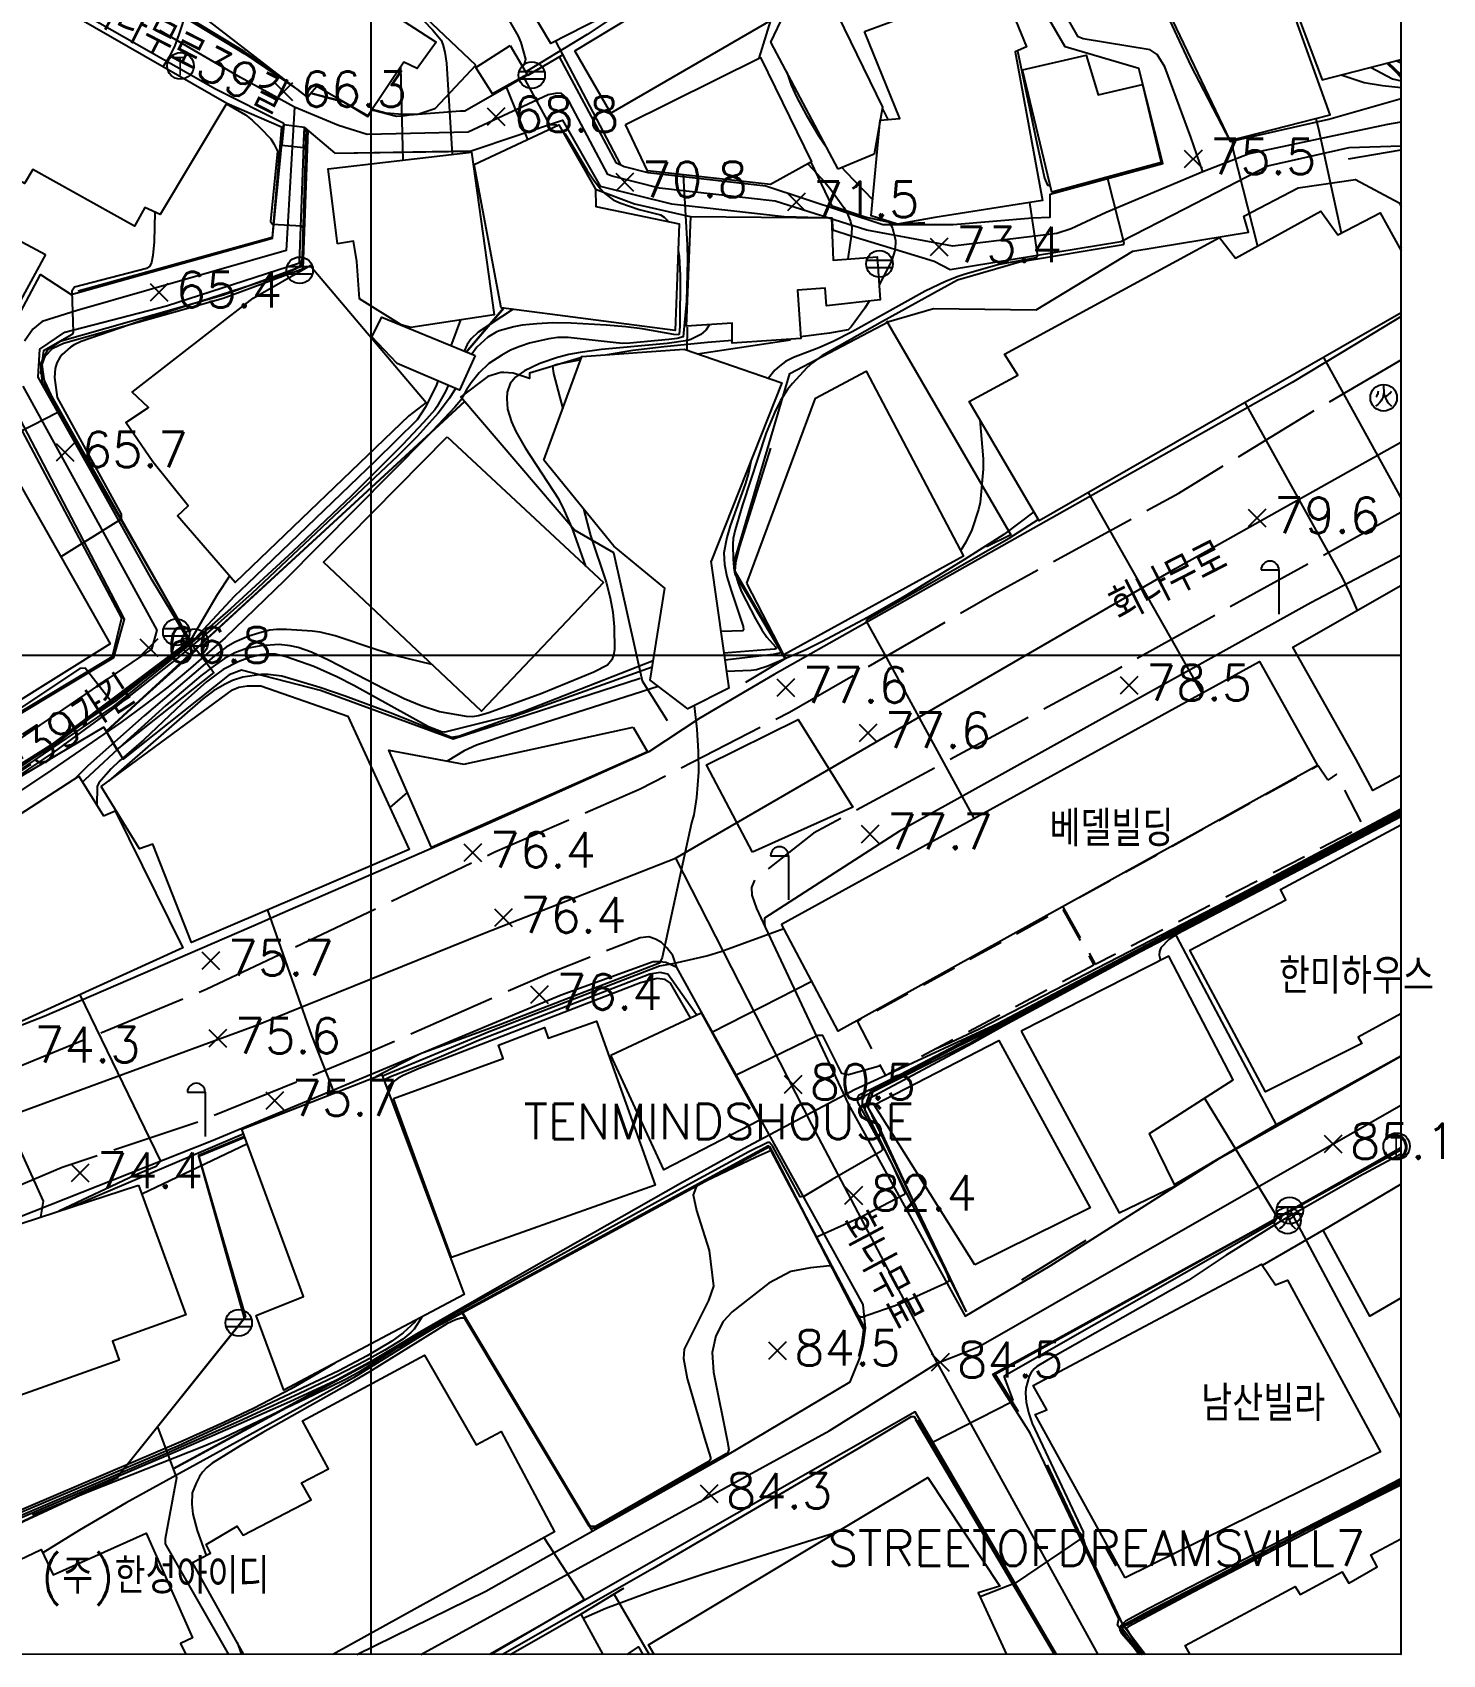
# Model space of a CAD drawing. Extents: x 199116 to 199565, y 548943 to 549516.
# Drawn here: x 199480.9 to 199560.5, y 548943.6 to 549035.1 of the extents above; entities that cross this region are included whole.
import ezdxf
from ezdxf.enums import TextEntityAlignment as Align

# ---------------------------------------------------------------- set-up
doc = ezdxf.new("R2010")
doc.units = 0
doc.header["$MEASUREMENT"] = 0
for name, pattern in [('ANYANG1', [11.5, 6, -1, 1, -1.5, 1, -1]), ('ANYANG2', [6, 5, -1]), ('ANYANG3', [3, 2, -1])]:
    doc.linetypes.add(name, pattern=pattern)
for name, color, linetype in [('A0013114', 1, 'CONTINUOUS'), ('A0023210', 7, 'CONTINUOUS'), ('A0033324', 1, 'ANYANG2'), ('A0043325', 42, 'CONTINUOUS'), ('B0014111', 7, 'CONTINUOUS'), ('B0014112', 7, 'CONTINUOUS'), ('B0014113', 7, 'CONTINUOUS'), ('B0014116', 7, 'ANYANG3'), ('B0024121', 7, 'CONTINUOUS'), ('B0024122', 7, 'CONTINUOUS'), ('B0024126', 7, 'ANYANG1'), ('C0223367', 7, 'CONTINUOUS'), ('C0226232', 7, 'CONTINUOUS'), ('C0236241', 7, 'CONTINUOUS'), ('C0256324', 1, 'CONTINUOUS'), ('C0393323', 7, 'CONTINUOUS'), ('C0536117', 7, 'CONTINUOUS'), ('F0017111', 30, 'CONTINUOUS'), ('F0017114', 7, 'CONTINUOUS'), ('F0027132', 7, 'CONTINUOUS'), ('F0027217', 7, 'CONTINUOUS'), ('F0047224', 7, 'CONTINUOUS'), ('F0047226', 1, 'CONTINUOUS'), ('H0017334', 7, 'CONTINUOUS'), ('H0037335', 7, 'CONTINUOUS'), ('H0049111', 7, 'CONTINUOUS'), ('H0049140', 7, 'CONTINUOUS')]:
    doc.layers.add(name, color=color, linetype=linetype)
doc.styles.add('GHS', font='ROMANS', dxfattribs={"bigfont": 'NGSW.shx'})
doc.styles.add('HIST', font='romans.shx', dxfattribs={"bigfont": 'ngsw.shx'})

# ---------------------------------------------------------------- blocks, each defined once
blk = doc.blocks.new('F0027217')
at = {"layer": 'F0027217'}
for points in [[(0.5, 0.5), (-0.5, -0.5)], [(-0.5, 0.5), (0.5, -0.5)]]:
    blk.add_lwpolyline(points, dxfattribs=at)
blk = doc.blocks.new('C0226232')
at = {"layer": 'C0226232'}
for points in [[(-0.72, 0.211), (0.72, 0.211)], [(-0.722, -0.202), (0.722, -0.202)]]:
    blk.add_lwpolyline(points, dxfattribs=at)
blk.add_circle((0, 0), 0.75, dxfattribs=at)
blk = doc.blocks.new('C0236241')
at = {"layer": 'C0236241'}
blk.add_circle((0, 0), 0.75, dxfattribs=at)
at = {"layer": 'C0236241', "style": 'GHS'}
blk.add_text('T', height=1, dxfattribs=at).set_placement((-0.362, -0.524))
blk = doc.blocks.new('C0256324')
at = {"layer": 'C0256324'}
for points in [[(-0.004, 0.68), (0.002, 0.272), (-0.021, 0.123), (-0.053, 0.014), (-0.102, -0.097), (-0.156, -0.195), (-0.228, -0.284), (-0.32, -0.373), (-0.411, -0.436), (-0.466, -0.467)], [(-0.315, 0.37), (-0.322, 0.304), (-0.336, 0.242), (-0.354, 0.185), (-0.382, 0.121), (-0.42, 0.058), (-0.45, 0.025)], [(0.002, 0.272), (0.051, 0.098), (0.105, -0.026), (0.16, -0.135), (0.223, -0.235), (0.292, -0.321), (0.369, -0.407), (0.449, -0.479)], [(0.109, 0.072), (0.184, 0.109), (0.24, 0.148), (0.298, 0.192), (0.347, 0.239), (0.388, 0.291), (0.44, 0.368)]]:
    blk.add_lwpolyline(points, dxfattribs=at)
blk.add_circle((0, 0), 0.75, dxfattribs=at)
blk = doc.blocks.new('C0223367')
at = {"layer": 'C0223367'}
for points in [[(-1, 2.5), (0, 2.5)], [(0, 2.5), (0, 0)]]:
    blk.add_lwpolyline(points, dxfattribs=at)
blk.add_arc((-0.5, 2.5), 0.5, 0, 180, dxfattribs=at)

msp = doc.modelspace()

# ---------------------------------------------------------------- linework, layer by layer
at = {"layer": 'A0013114', "flags": 128}
msp.add_lwpolyline([(199486.17, 549038), (199492.85, 549033.93), (199495.88, 549031.88), (199496.431, 549031.45), (199496.627, 549031.683), (199496.83, 549031.63), (199498.453, 549031.194), (199499.836, 549030.376), (199500.075, 549030.759), (199501.45, 549030.39, -0.01), (199505.3, 549030.7), (199510.62, 549033.74), (199513.83, 549027.78), (199514.29, 549027.55), (199515.62, 549027.22), (199522.29, 549026.46), (199528.89, 549024.29), (199532.85, 549024.29), (199537.32, 549024.66), (199538.32, 549024.7), (199538.32, 549026), (199544.68, 549027.72), (199543.32, 549033.09), (199539.17, 549034.3), (199535.327, 549040.908)], format="xyb", dxfattribs=at)
for points in [[(199478.29, 549015.69), (199481.37, 549021.47), (199483.09, 549020.34), (199494.45, 549023.51), (199495.1, 549029.98), (199491.24, 549031.91), (199480.281, 549038.163)], [(199544.55, 549036.9), (199546.25, 549033.24), (199548.47, 549028.96), (199554.04, 549030.23), (199558.115, 549031.381)], [(199472.28, 548988.86), (199482.06, 548995), (199489.75, 549000.79), (199487.666, 549004.216), (199484.37, 549010.1), (199481.23, 549015.67), (199481.33, 549017.25), (199482.74, 549018.22), (199488.47, 549019.7), (199495.98, 549022.13), (199496.26, 549029.76), (199497.97, 549028.3), (199505.67, 549028.434), (199510.81, 549030.16), (199512.93, 549026.44), (199516.97, 549025.44), (199523.32, 549024.74), (199526.01, 549024.666), (199526.061, 549023.983), (199527.09, 549023.64), (199531.78, 549022.22), (199532.69, 549021.74), (199542.31, 549023.32), (199545.91, 549025.17), (199549.48, 549027.01), (199550.61, 549027.59), (199555.19, 549028.62), (199558.115, 549028.72)], [(199558.114, 549019.102), (199555.492, 549017.493), (199551.974, 549015.374), (199522.76, 548998.91), (199518.567, 548996.438), (199515.693, 548994.55), (199506.291, 548990.333), (199494.89, 548985.38), (199493.84, 548984.92), (199481.58, 548979.61), (199471.182, 548975.568)], [(199477.07, 548994.81), (199485.5, 548999.86), (199486.1, 549002.03), (199485.574, 549003.04), (199479.53, 549014.64)], [(199558.113, 549005.612), (199553.026, 549002.939), (199529.82, 548990.07), (199522.21, 548985.17), (199522.2, 548984.84), (199522.24, 548984.65), (199526.94, 548974.66), (199533.52, 548962.72), (199538.323, 548965.547), (199547.86, 548971.6), (199556.67, 548976.57), (199558.112, 548977.371)], [(199499.212, 548943.635), (199506.497, 548947.205), (199520.02, 548954.837), (199527.048, 548959.011), (199527.57, 548960.3), (199527.78, 548961.07), (199527.91, 548962.04), (199527.77, 548963.37), (199517.27, 548982.38), (199516.65, 548982.67), (199516.3, 548982.7), (199515.92, 548982.7), (199510.733, 548980.821), (199491.01, 548972.59), (199475.464, 548966.44)], [(199543.329, 548943.631), (199542.12, 548945.28), (199542.2, 548945.64), (199537.193, 548956.112), (199535.09, 548959.44), (199540.346, 548962.33), (199550.04, 548967.66), (199556.1, 548971.08), (199558.112, 548972.231)], [(199538.679, 548943.632), (199532.761, 548953.797), (199530.71, 548957.32), (199506.705, 548943.635)]]:
    msp.add_lwpolyline(points, dxfattribs=at)
at = {"layer": 'A0023210', "flags": 128}
for points in [[(199546.93, 549027.25), (199546.26, 549029.2), (199544.79, 549033.17), (199544.351, 549033.87), (199543.958, 549034.139), (199540.181, 549034.751), (199539.91, 549034.86), (199536.726, 549040.443)], [(199558.11, 549030.05), (199557.35, 549029.93), (199554.054, 549029.229), (199549.54, 549028.27), (199546.93, 549027.25), (199541.475, 549024.953), (199539.504, 549024.033), (199538.698, 549023.773), (199532.824, 549023.054), (199527.99, 549023.97), (199522.81, 549025.6), (199516.29, 549026.33), (199513.61, 549027), (199513.38, 549027.11), (199511.21, 549031.188), (199511.052, 549031.416), (199510.762, 549031.668), (199510.517, 549031.686), (199510.011, 549031.588), (199505.49, 549029.49), (199499.79, 549029.35), (199498.171, 549029.867), (199495.7, 549030.905), (199492.65, 549032.57), (199488.103, 549035.226)], [(199495.7, 549030.905), (199495.22, 549022.82), (199483.443, 549019.431), (199481.454, 549018.805), (199480.934, 549018.389), (199480.47, 549017.708)], [(199480.38, 549015.16), (199485.11, 549006.546), (199487.93, 549001.41), (199487.63, 549000.33), (199485.992, 548999.215), (199480.087, 548995.194)], [(199313.341, 548943.65), (199315.719, 548944.645), (199318.75, 548945.91), (199325.66, 548948.8), (199334.65, 548952.12), (199346.4, 548956.07), (199355.5, 548958.42), (199363.18, 548960.03), (199372.96, 548961.71), (199384.87, 548962.74), (199406.81, 548963.9), (199424.62, 548964.41), (199441.21, 548964.498), (199457.11, 548967.19), (199466.583, 548969.219), (199473.778, 548971.862), (199493.46, 548979.09), (199506.39, 548984.31), (199517.191, 548988.55), (199545.39, 549004.88), (199558.11, 549012)], [(199517.191, 548988.55), (199524.869, 548973.516), (199531.95, 548960.071), (199535.956, 548952.801), (199541.011, 548943.63)], [(199502.821, 548943.64), (199525.865, 548956.255), (199531.95, 548960.071), (199534.288, 548960.992), (199542.822, 548965.874), (199549.357, 548969.612), (199556.303, 548973.586), (199558.11, 548974.62)]]:
    msp.add_lwpolyline(points, dxfattribs=at)
at = {"layer": 'A0033324', "flags": 128}
for points in [[(199303.867, 548943.653), (199312.319, 548947.241), (199318.57, 548950), (199325.25, 548952.67), (199331.46, 548954.93), (199340.39, 548957.66), (199346.753, 548959.517), (199348.58, 548960.05), (199356.4, 548962.01), (199363.51, 548963.73), (199371.14, 548965.08), (199381.812, 548966.115), (199394.01, 548966.56), (199405.39, 548967.02), (199416.212, 548967.253), (199427.56, 548967.41), (199433.1, 548967.54), (199440.59, 548968.08), (199446.88, 548968.64), (199455.21, 548970.13), (199463.62, 548971.68), (199467.61, 548972.752), (199479.2, 548976.4), (199490.72, 548981.15), (199507.003, 548988.9), (199515.2, 548992.46), (199523.62, 548996.78), (199535.16, 549003.45), (199545.58, 549009.14), (199552.967, 549013.637), (199558.114, 549016.652)], [(199558.113, 549008.038), (199556.785, 549007.303), (199541.908, 548999.078), (199524.978, 548989.948), (199521.93, 548987.57), (199521.66, 548987.33), (199521.47, 548986.89), (199521.5, 548986.45), (199521.75, 548985.7), (199522.24, 548984.65)], [(199517.27, 548982.38), (199517.04, 548983.06), (199516.7, 548983.48), (199516.4, 548983.79), (199516.06, 548983.97), (199515.69, 548984.1), (199515.19, 548984.06), (199510.097, 548982.068), (199500.11, 548977.67), (199490.5, 548973.75), (199482.6, 548971.09), (199474.966, 548967.9), (199469.376, 548966.189), (199465.27, 548964.932), (199456.865, 548963.171), (199452.117, 548962.29), (199444.354, 548961.287), (199444.147, 548961.232), (199443.989, 548961.173), (199443.602, 548960.922), (199443.196, 548959.757)]]:
    msp.add_lwpolyline(points, dxfattribs=at)
at = {"layer": 'A0043325', "flags": 128}
msp.add_lwpolyline([(199521.524, 548988.88), (199518.946, 548993.818), (199524.11, 548996.363), (199527.192, 548991.42)], close=True, dxfattribs=at)
at = {"layer": 'B0014111', "flags": 128}
for points in [[(199558.114, 549019.294), (199537.694, 549007.567), (199533.759, 549014.302), (199536.492, 549015.788), (199535.745, 549016.967), (199547.882, 549023.55), (199548.781, 549022.391), (199553.588, 549025.026), (199554.546, 549023.702), (199556.948, 549024.936), (199558.114, 549022.791)], [(199509.77, 549010.99), (199511.91, 549016.84), (199517.67, 549017.25), (199523.19, 549015.36), (199519.2, 549005.29), (199519.19, 549005.29), (199520.2, 548998.14), (199517.88, 548996.97), (199515.76, 548998.58), (199516.58, 549003.77), (199513.71, 549006.14), (199509.77, 549010.99)], [(199521.22, 549004.06), (199525.08, 549014.49), (199527.95, 549016.02), (199533.43, 549005.57), (199523.3, 549000.01), (199521.22, 549004.06)], [(199558.113, 548993.215), (199556.519, 548992.354), (199555.569, 548994.145), (199552.01, 549000.45), (199558.113, 549003.922)], [(199523.16, 548984.82), (199550.14, 548999.63), (199553.41, 548993.78), (199526.37, 548978.79), (199523.16, 548984.82)], [(199484.8, 548992.59), (199492.2, 548998.03), (199492.56, 548998.19), (199493.04, 548998.27), (199493.8, 548998.27), (199498.71, 548996.56), (199502.16, 548989.04), (199489.89, 548983.78), (199487.71, 548989.33), (199486.96, 548989.07), (199484.8, 548992.59)], [(199492.84, 548943.636), (199489.95, 548948.816), (199490.959, 548949.344), (199490.713, 548949.829), (199492.462, 548950.873), (199492.805, 548950.37), (199496.641, 548952.351), (199496.085, 548953.308), (199497.618, 548954.096), (199496.149, 548956.815), (199503.035, 548960.518), (199505.94, 548955.455), (199507.355, 548956.204), (199510.356, 548950.551), (199497.858, 548943.635)], [(199473.646, 548943.638), (199472.84, 548945.478), (199481.403, 548949.557), (199482.09, 548948.128), (199487.331, 548950.481), (199489.951, 548944.566), (199489.27, 548944.258), (199489.574, 548943.636)]]:
    msp.add_lwpolyline(points, dxfattribs=at)
for points in [[(199514.792, 548995.927), (199515.601, 548994.545), (199503.419, 548989.156), (199501.015, 548994.636), (199505.256, 548993.845)], [(199484.925, 548990.929), (199485.58, 548991.22), (199489.39, 548983.48), (199476.67, 548977.7), (199473.48, 548985.06), (199472.884, 548986.281), (199483.533, 548993.165)], [(199501.276, 548974.982), (199507.475, 548977.249), (199507.205, 548977.992), (199509.801, 548978.99), (199510.005, 548978.393), (199512.741, 548979.354), (199516.044, 548970.105), (199504.553, 548966.024)], [(199500.622, 548976.339), (199505.264, 548963.928), (199495.099, 548958.548), (199493.54, 548962.747), (199496.213, 548963.828), (199492.733, 548973.262)], [(199486.897, 548970.103), (199489.57, 548962.793), (199485.434, 548961.31), (199485.813, 548960.238), (199461.212, 548951.498), (199457.688, 548960.58)]]:
    msp.add_lwpolyline(points, close=True, dxfattribs=at)
at = {"layer": 'B0014112', "flags": 128}
for points in [[(199498.73, 549040.27), (199500.96, 549042.31), (199508.81, 549046.53), (199514.06, 549036.49), (199510.15, 549034.5), (199507.01, 549039.77), (199502.04, 549036.99), (199498.73, 549040.27)], [(199511.51, 549034.07), (199514.68, 549036), (199513.76, 549037.32), (199521.79, 549041.82), (199523.35, 549039.3), (199522.49, 549038.72), (199522.96, 549037.67), (199522.57, 549035.79), (199513.55, 549030.56), (199511.51, 549034.07)], [(199558.115, 549038.567), (199557.26, 549041.48), (199551.84, 549039.72), (199553.17, 549036.61), (199552.34, 549035.97), (199553.66, 549032.44), (199558.115, 549033.591)], [(199548.45, 549029.03), (199554.11, 549030.46), (199552.11, 549036.07), (199553.02, 549036.71), (199551.8, 549039.38), (199545.04, 549036.18), (199548.45, 549029.03)], [(199480.74, 549037.53), (199491.88, 549031.13), (199488.11, 549024.85), (199487.25, 549025.25), (199486.67, 549024.18), (199480.93, 549027.39), (199480.47, 549026.59), (199475.82, 549029.27), (199480.74, 549037.53)], [(199527.85, 549035.16), (199535.49, 549037.99), (199536.99, 549034.31), (199536.35, 549034.02), (199537.89, 549025.64), (199531.82, 549024.68), (199529.72, 549024.31), (199528.23, 549024.78), (199528.74, 549030.176), (199529.84, 549030.27), (199527.85, 549035.16)], [(199514.36, 549029.93), (199521.98, 549033.7), (199524.86, 549027.81), (199522.55, 549026.54), (199515.6, 549027.31), (199514.36, 549029.93)], [(199536.76, 549033), (199540.36, 549033.83), (199541.04, 549031.59), (199543.538, 549032.187), (199544.593, 549027.788), (199538.412, 549026.102), (199536.76, 549033)], [(199505.83, 549027.66), (199510.6, 549029.91), (199512.67, 549026.28), (199512.69, 549025.3), (199517.4, 549024.32), (199517.17, 549018.3), (199507.35, 549019.59), (199505.83, 549027.66)], [(199504.31, 549012.3), (199513.12, 549004.09), (199506.24, 548996.83), (199497.33, 549005.23), (199504.31, 549012.3)], [(199473.8, 549007.1), (199479.8, 549010.33), (199485.29, 549000.64), (199479.46, 548996.99), (199478.94, 548997.85), (199476.65, 548996.33), (199471.55, 549004.26), (199473.8, 549007.1)], [(199536.69, 548978.78), (199542.21, 548968.55), (199545.38, 548970.07), (199543.92, 548973.01), (199548.64, 548976.04), (199545.02, 548983.01), (199536.69, 548978.78)], [(199558.111, 548963.721), (199556.35, 548962.72), (199553.72, 548967.56), (199558.111, 548970.151)], [(199546.221, 548943.631), (199545.948, 548944.137), (199552.15, 548947.474), (199552.434, 548947.016), (199554.792, 548948.292), (199555.167, 548947.658), (199556.778, 548948.57), (199556.42, 548949.248), (199558.11, 548950.148)], [(199507.858, 548943.635), (199511.84, 548945.91), (199513.088, 548943.634)], [(199514.456, 548943.634), (199515.1, 548944.06), (199515.348, 548943.634)]]:
    msp.add_lwpolyline(points, dxfattribs=at)
for points in [[(199493.84, 549042.53), (199501.51, 549037.05), (199500.98, 549036.32), (199503.69, 549034.56), (199502.61, 549033.09), (199501.87, 549033.43), (199499.83, 549030.41), (199496.95, 549032.07), (199496.43, 549031.46), (199489.83, 549036.55)], [(199526.357, 549027.406), (199522.575, 549034.564), (199523.33, 549036.181), (199524.118, 549037.868), (199523.358, 549040.084), (199524.172, 549040.572), (199528.867, 549030.907), (199528.393, 549028.242)], [(199507.857, 549034.383), (199508.82, 549032.747), (199506.866, 549031.652), (199505.923, 549033.129)], [(199498.113, 549023.187), (199497.589, 549027.426), (199505.672, 549028.366), (199506.958, 549019.191), (199502.267, 549018.466), (199501.71, 549018.619), (199499.37, 549020.084), (199499.214, 549022.192), (199499.023, 549023.34)], [(199481.644, 549022.589), (199478.226, 549016.328), (199477.373, 549016.861), (199475.889, 549014.487), (199472.977, 549016.019), (199474.862, 549019.163), (199472.829, 549020.181), (199475.513, 549025.869)], [(199518.046, 549024.732), (199525.995, 549024.651), (199526.076, 549022.275), (199528.56, 549022.453), (199528.734, 549020.039), (199525.705, 549019.689), (199525.64, 549020.691), (199524.074, 549020.589), (199524.253, 549017.845), (199520.393, 549017.593), (199520.385, 549018.721), (199517.817, 549018.556)], [(199502.14, 549013.5), (199492.35, 549004.09), (199489.09, 549007.85), (199489.69, 549008.41), (199487.7, 549010.89), (199486.186, 549013.108), (199487.456, 549013.955), (199486.542, 549014.82), (199493.372, 549020.128), (199496.575, 549021.963), (199503.124, 549014.245)], [(199505.892, 549016.888), (199505.001, 549014.936), (199501.486, 549016.45), (199500.066, 549017.949), (199500.614, 549019.048)], [(199534.076, 548965.615), (199528.399, 548974.641), (199535.434, 548978.269), (199540.577, 548968.834)]]:
    msp.add_lwpolyline(points, close=True, dxfattribs=at)
at = {"layer": 'B0014113', "flags": 128}
for points in [[(199558.112, 548979.771), (199555.69, 548978.45), (199555.91, 548978.1), (199550.47, 548975.36), (199546.21, 548983.35), (199551.62, 548986.19), (199551.31, 548986.77), (199558.113, 548990.421)], [(199515.988, 548943.634), (199515.67, 548944.17), (199531.42, 548953.62), (199535.48, 548947.49), (199534.27, 548947.12), (199535.869, 548943.632)]]:
    msp.add_lwpolyline(points, dxfattribs=at)
msp.add_lwpolyline([(199542.55, 548947.951), (199537.474, 548957.164), (199538.129, 548957.426), (199537.358, 548958.803), (199550.238, 548965.641), (199551.041, 548964.487), (199551.719, 548964.754), (199556.953, 548955.063)], close=True, dxfattribs=at)
at = {"layer": 'B0014116', "flags": 128}
for points in [[(199539.044, 548985.798), (199540.866, 548982.559), (199555.991, 548990.36), (199554.482, 548993.285), (199553.982, 548992.95), (199553.443, 548993.755)], [(199540.791, 548982.504), (199529.047, 548976.282), (199527.45, 548979.358), (199539.006, 548985.701)]]:
    msp.add_lwpolyline(points, close=True, dxfattribs=at)
at = {"layer": 'B0024121', "flags": 128}
for points in [[(199494.648, 549032.834), (199492.904, 549034.014), (199487.502, 549037.306), (199492.401, 549043.394), (199492.065, 549043.845), (199501.68, 549052.01), (199503.33, 549058.79)], [(199505.92, 549033.27), (199502.05, 549036.94), (199495.82, 549042.16)], [(199521.9, 549033.66), (199522.57, 549035.79)], [(199514.09, 549027.69), (199510.43, 549034.62)], [(199510.84, 549033.85), (199508.854, 549032.695)], [(199505.92, 549033.27), (199503.62, 549030.8), (199502.71, 549030.51), (199501.81, 549030.48), (199500.84, 549030.57), (199500.08, 549030.77)], [(199558.115, 549032.715), (199557.4, 549033.4)], [(199498.435, 549031.214), (199496.627, 549031.691)], [(199491.88, 549031.13), (199494.96, 549029.8), (199494.43, 549023.55), (199483.5, 549020.53)], [(199528.855, 549030.841), (199529.159, 549030.212)], [(199496.191, 549021.808), (199496.46, 549029.59)], [(199497.97, 549028.3), (199505.662, 549028.416)], [(199555.15, 549027.98), (199558.115, 549028.501)], [(199529.72, 549024.31), (199527.88, 549024.7), (199526.03, 549025.31), (199524.84, 549027.799)], [(199512.67, 549026.28), (199514.88, 549025.45), (199518.01, 549024.73)], [(199529.22, 549018.811), (199531.745, 549019.543), (199537.535, 549019.473), (199542.989, 549022.783), (199549.504, 549023.851), (199549.257, 549024.762), (199552.32, 549026.343), (199555.552, 549026.812), (199558.002, 549025.498), (199558.114, 549025.3)], [(199531.25, 549024.38), (199529.72, 549024.31)], [(199490.1, 549000.33), (199481.61, 549015.3), (199481.46, 549016.38), (199481.64, 549016.85), (199482.06, 549017.3), (199482.66, 549017.59), (199491.67, 549020.13), (199496.191, 549021.808)], [(199505.376, 549017.099), (199507.458, 549019.561)], [(199517.85, 549018.5), (199517.825, 549017.194)], [(199523.331, 548999.868), (199520.55, 549004.56), (199520.49, 549004.92), (199520.48, 549005.19), (199523.63, 549015.88), (199529.22, 549018.811)], [(199529.1, 549018.85), (199536.1, 549006.78), (199534.74, 549006.1)], [(199518.43, 549016.99), (199523.68, 549017.77)], [(199511.822, 549016.766), (199508.946, 549015.901), (199508.958, 549015.605), (199508.028, 549015.903), (199507.514, 549015.94), (199507.327, 549015.939), (199506.6, 549015.719), (199505.07, 549014.571), (199511.515, 549007.05), (199513.698, 549005.777), (199515.309, 548998.542), (199516.719, 548996.317)], [(199479.37, 549014.43), (199485.93, 549002.09), (199485.41, 548999.9), (199479.42, 548996.3)], [(199485.094, 548995.695), (199496.228, 549005.941), (199505.308, 549014.295)], [(199489.829, 549000.749), (199482.105, 548994.934), (199472.324, 548988.793), (199469.936, 548987.154), (199464.441, 548983.256), (199461.264, 548980.65)], [(199533.61, 548962.95), (199527.86, 548974.35), (199528.02, 548974.9), (199528.24, 548975.49), (199558.113, 548991.121)], [(199545.29, 548984.44), (199551.08, 548973.5)], [(199558.112, 548977.381), (199551.08, 548973.5), (199545.35, 548970.14)], [(199490.3, 548971.74), (199492.897, 548972.817)], [(199473.26, 548943.638), (199472.774, 548945.468), (199472.65, 548947.59), (199485.68, 548953.61), (199492.88, 548962.6), (199490.3, 548971.74)], [(199536.546, 548957.31), (199535.221, 548959.449), (199558.112, 548972.101)], [(199551.89, 548968.64), (199558.111, 548956.969)], [(199540.33, 548966.98), (199536.71, 548964.74)], [(199488.85, 548954.1), (199505.154, 548962.911)], [(199512.481, 548950.621), (199505.154, 548962.911)], [(199530.84, 548956.85), (199538.648, 548943.632)], [(199487.97, 548956.47), (199489.045, 548953.591), (199488.4, 548950.165), (199488.409, 548949.881), (199491.965, 548943.636)], [(199542.45, 548945.28), (199538.169, 548954.325)], [(199543.619, 548943.631), (199542.45, 548945.28), (199558.111, 548953.44)], [(199511.84, 548945.91), (199514.2, 548947.33), (199514.28, 548947.37)], [(199513.71, 548947.05), (199515.698, 548943.634)]]:
    msp.add_lwpolyline(points, dxfattribs=at)
at = {"layer": 'B0024122', "flags": 128}
msp.add_lwpolyline([(199505.154, 548962.911), (199522.49, 548972.28), (199527.8, 548961.96), (199527.68, 548961.09), (199527.504, 548960.44)], dxfattribs=at)
at = {"layer": 'B0024126', "flags": 128}
msp.add_lwpolyline([(199519.959, 548954.861), (199512.481, 548950.621)], dxfattribs=at)
at = {"layer": 'C0393323', "flags": 128}
msp.add_lwpolyline([(199496.26, 549029.76), (199495.09, 549029.91), (199494.98, 549028.75), (199496.21, 549028.62)], close=True, dxfattribs=at)
msp.add_lwpolyline([(199485.08, 548995.71), (199490.17, 549000.29), (199491.14, 548999.01), (199485.68, 548994.68), (199485.08, 548995.71)], dxfattribs=at)
at = {"layer": 'C0536117', "flags": 128}
msp.add_lwpolyline([(199513.538, 548977.436), (199518.632, 548979.824), (199521.942, 548973.762), (199516.535, 548970.977)], close=True, dxfattribs=at)
at = {"layer": 'F0017111', "flags": 128}
for points, elevation in [([(199495.74, 549042.18), (199496.37, 549041.59), (199499.91, 549038.52), (199501.56, 549037.21), (199502, 549036.81), (199503.48, 549035.27), (199503.97, 549034.68), (199504.06, 549034.43), (199504.17, 549034), (199504.27, 549033.39), (199504.582, 549028.239)], 68), ([(199489.651, 549040.136), (199489.81, 549039.42), (199489.87, 549038.69), (199489.89, 549037.97), (199489.76, 549036.99), (199489.59, 549036.26), (199489.18, 549035), (199488.94, 549034.38), (199488.64, 549033.75), (199488.279, 549033.199)], 66), ([(199505.663, 549039.016), (199506.85, 549037.37), (199507.25, 549036.76), (199508.31, 549034.91), (199508.46, 549034.54), (199508.73, 549033.6), (199508.65, 549033.29), (199508.557, 549033.197)], 69), ([(199558.115, 549033.38), (199557.819, 549033.515)], 81), ([(199501.67, 549033.134), (199501.804, 549027.916)], 67), ([(199523.461, 549032.887), (199523.48, 549032.82), (199523.72, 549032.14), (199524.03, 549031.45), (199524.56, 549030.47), (199525.27, 549029.27), (199525.718, 549028.616)], 73), ([(199554.742, 549032.719), (199556.03, 549032.3), (199557.07, 549032.13), (199558.115, 549032.019)], 78), ([(199556.402, 549033.149), (199557.63, 549032.5), (199558.115, 549032.379)], 79), ([(199507.624, 549032.077), (199508.848, 549029.084)], 69), ([(199491.86, 549031.09), (199492.94, 549030.46), (199493.31, 549030.17), (199493.76, 549029.74), (199494.36, 549029.12), (199494.53, 549028.84), (199494.73, 549028.42), (199494.34, 549024.46), (199494.45, 549024.31), (199496.09, 549024.2), (199496.2, 549024.08), (199496.18, 549022.53), (199495.97, 549021.91), (199495.74, 549021.76), (199495.24, 549021.52), (199494.48, 549021.25), (199487.43, 549018.98), (199483.66, 549017.69), (199483.27, 549017.5), (199483.06, 549017.37), (199482.59, 549016.95), (199482.45, 549016.78), (199482.29, 549016.49), (199482.19, 549016.17), (199482.15, 549015.65), (199482.31, 549014.53), (199485.91, 549007.95), (199485.91, 549007.67), (199482.52, 549005.54)], 66), ([(199553.301, 549030.256), (199553.46, 549029.68), (199554.746, 549023.805)], 77), ([(199548.608, 549029.07), (199548.63, 549028.54), (199550.01, 549023.065)], 76), ([(199524.66, 549027.7), (199525.64, 549026.66), (199525.96, 549026.26), (199526.68, 549025.25), (199526.87, 549024.92), (199527.06, 549024.46), (199527.13, 549024.14), (199527.11, 549023.76), (199526.915, 549022.346)], 72), ([(199526.576, 549027.496), (199526.77, 549027.27), (199528.315, 549025.675)], 73), ([(199517.62, 549027.086), (199517.84, 549023.13), (199517.86, 549022.27), (199517.8, 549019.95), (199517.63, 549017.95), (199517.29, 549017.85), (199516.82, 549017.79), (199514.62, 549017.59), (199514.21, 549017.58), (199513.85, 549017.6), (199511.13, 549017.91), (199510.55, 549017.91), (199510.04, 549017.84), (199508.95, 549017.59), (199508.41, 549017.41), (199507.89, 549017.19), (199507.4, 549016.92), (199506.66, 549016.45), (199506.11, 549015.91), (199505.67, 549015.36), (199505.39, 549014.95), (199505.07, 549014.38), (199504.74, 549013.98), (199503.14, 549012.28), (199495.14, 549004.21), (199491.78, 549000.98), (199489.83, 548999.26), (199488.55, 548998.19), (199487.28, 548997.21), (199485.9, 548996.2), (199482, 548993.52), (199479.336, 548991.735)], 71), ([(199537.15, 549025.52), (199537.61, 549022.5), (199537.53, 549022.4), (199535.45, 549022.02), (199533.53, 549021.48), (199533.14, 549021.35), (199532.41, 549021.06), (199531.28, 549020.52), (199527.15, 549018.23), (199526.09, 549017.68), (199525.28, 549017.32), (199523.84, 549016.78), (199523.4, 549016.56), (199523.05, 549016.3), (199522.8, 549016.06), (199522.43, 549015.62)], 74), ([(199529.197, 549024.475), (199529.43, 549024.07), (199529.6, 549023.38), (199529.58, 549022.88), (199529.38, 549022.22), (199528.673, 549020.887)], 73), ([(199558.114, 549022.977), (199558.074, 549022.865)], 78), ([(199528.114, 549019.958), (199527.87, 549019.57), (199527.09, 549018.52), (199526.92, 549018.35), (199525.87, 549018.16), (199524.246, 549017.953)], 73), ([(199505.06, 549018.898), (199504.521, 549017.449)], 68), ([(199508.039, 549019.499), (199506.06, 549018.21), (199505.66, 549017.83), (199505.44, 549017.52), (199505.266, 549017.144)], 69), ([(199519.105, 549018.638), (199518.91, 549018.34), (199518.61, 549018.07), (199518.05, 549017.79), (199517.88, 549017.74), (199516.71, 549017.58), (199513.02, 549017.23), (199511.82, 549017.07), (199511.18, 549016.95), (199510.53, 549016.78), (199509.53, 549016.44), (199508.68, 549016.03), (199508.17, 549015.68), (199507.87, 549015.32), (199507.7, 549014.83), (199507.67, 549014.47), (199507.72, 549013.87), (199507.94, 549013.15), (199508.19, 549012.61), (199508.7, 549011.69), (199510.59, 549008.81), (199510.91, 549008.16), (199511.37, 549007.09), (199512.119, 549005.023)], 72), ([(199520.392, 549017.734), (199519, 549017.62), (199516.54, 549017.38), (199514.79, 549017.17), (199513.336, 549016.941)], 73), ([(199511.84, 549016.66), (199510.52, 549016.38), (199510.25, 549016.3), (199510.31, 549015.88), (199510.829, 549013.884)], 73), ([(199503.781, 549015.462), (199503.68, 549015.19), (199503.06, 549013.97), (199502.62, 549013.27), (199500.25, 549010.94), (199493.02, 549003.99), (199492.31, 549003.33), (199490.05, 549000.9), (199485.62, 548997.42), (199484.07, 548996.39), (199483.04, 548995.63), (199478.99, 548992.85)], 68), ([(199504.367, 549015.209), (199504.21, 549014.87), (199503.72, 549014), (199503.61, 549013.83), (199502.98, 549013.12), (199501.79, 549011.86), (199498.91, 549008.98), (199495.6, 549005.84), (199492.09, 549002.61), (199489.59, 549000.42), (199485.46, 548997.09), (199480.23, 548993.53)], 69), ([(199549.305, 549014.235), (199554.79, 549004.38), (199555.25, 549003.44), (199555.65, 549002.52)], 79), ([(199534.361, 549013.272), (199534.54, 549011.06), (199534.54, 549010.48), (199534.38, 549008.61), (199534.29, 549008.21), (199533.91, 549007.07), (199533.57, 549006.37), (199533.269, 549005.878)], 76), ([(199521.429, 549010.916), (199521.3, 549010.25), (199521.12, 549009.64), (199520.28, 549007.28), (199520.08, 549006.63), (199519.91, 549005.76), (199519.96, 549005.1), (199520.09, 549004.44), (199520.32, 549003.65), (199521, 549001.61), (199521.03, 549001.43), (199520.98, 549001.36), (199519.749, 549001.33)], 74), ([(199546.904, 548997.854), (199540.487, 549009.171)], 79), ([(199511.991, 549008.256), (199512.39, 549006.75), (199513.28, 549004.11), (199513.51, 549003.23), (199513.65, 549002.41), (199513.72, 549001.6), (199513.74, 549000.29), (199513.69, 548999.99), (199513.59, 548999.73), (199513.35, 548999.43), (199512.59, 548999.03), (199509.64, 548997.83), (199506.66, 548996.74), (199506.08, 548996.57), (199505.73, 548996.52), (199505.39, 548996.54), (199503.87, 548996.8), (199502.85, 548997.13), (199501.88, 548997.54), (199500.77, 548998.08), (199497.66, 548999.7), (199496.65, 549000.17), (199495.91, 549000.43), (199495.46, 549000.53), (199494.83, 549000.6), (199493.79, 549000.52), (199492.99, 549000.37), (199492.34, 549000.12), (199491.75, 548999.8), (199491.11, 548999.36), (199490.41, 548998.83), (199488.44, 548997.16), (199486.26, 548995.19), (199483.87, 548992.96), (199483.744, 548992.826)], 73), ([(199537.397, 549008.074), (199535.71, 549006.8), (199533.49, 549005.39), (199530.12, 549003.32), (199528.06, 549002.14), (199525.45, 549000.74), (199524.51, 549000.27), (199522.4, 548999.37), (199521.76, 548999.17), (199521.45, 548999.13), (199520.069, 548999.07)], 77), ([(199534.045, 548990.795), (199529.103, 548999.84), (199527.964, 549001.918), (199527.979, 549001.984), (199528.02, 549002.03), (199533.072, 549004.924), (199536.003, 549006.596), (199537.649, 549007.644)], 78), ([(199492.039, 549004.449), (199491.34, 549003.4), (199489.8, 549000.77), (199485.38, 548997.46), (199485.3, 548997.46), (199483.88, 548999.26), (199483.59, 548999.24), (199476.87, 548994.77)], 67), ([(199503.45, 548999.46), (199501.43, 548999.95), (199500.34, 549000.29), (199497.99, 549001.09), (199497.15, 549001.29), (199496.7, 549001.35), (199495.24, 549001.45), (199494.69, 549001.45), (199494.31, 549001.4), (199493.87, 549001.3), (199493.12, 549001.07), (199492.33, 549000.72), (199491.84, 549000.44), (199491.16, 548999.94), (199487.22, 548996.57), (199484.03, 548993.76), (199483.283, 548993.003)], 72), ([(199515.93, 548999.67), (199508.64, 548996.82), (199508.09, 548996.63), (199504.17, 548995.65), (199503.99, 548995.67), (199503.26, 548995.95), (199499.05, 548998.29), (199498.09, 548998.77), (199496.79, 548999.35), (199495.22, 548999.9), (199494.63, 549000.05), (199494.15, 549000.06), (199493.78, 549000.01), (199493.16, 548999.86), (199492.51, 548999.61), (199491.68, 548999.18), (199491.25, 548998.89), (199490.73, 548998.49), (199489.36, 548997.26), (199487.19, 548995.22), (199485.8, 548994.02), (199485.36, 548993.58), (199484.66, 548992.79), (199484.56, 548992.59), (199484.554, 548991.525)], 74), ([(199523.228, 549000.15), (199522.69, 549000.04), (199519.978, 548999.71)], 76), ([(199516.22, 548998.23), (199507.97, 548995.6), (199505.96, 548994.91), (199505.27, 548994.59), (199504.317, 548994.02)], 76), ([(199518.25, 548997.157), (199518.4, 548995.82), (199518.47, 548994.57), (199518.49, 548993.39), (199518.38, 548991.96), (199518.22, 548990.98), (199518.1, 548990.53), (199516.43, 548982.95), (199516.28, 548982.62), (199507.31, 548979.17), (199502.81, 548977.51), (199501.73, 548976.97), (199500.28, 548976.21)], 77), ([(199502.06, 548992.253), (199501.072, 548991.412)], 76), ([(199558.113, 548991.151), (199551.12, 548987.44), (199544.33, 548983.88), (199540.16, 548981.64), (199535.23, 548978.95), (199527.52, 548975.16), (199527.43, 548975.01), (199527.46, 548974.79), (199528.8, 548972.32), (199528.87, 548972.13), (199528.85, 548972.08), (199528.78, 548972), (199526.03, 548970.43), (199524.42, 548969.47), (199524.29, 548969.44), (199524.22, 548969.45), (199522.67, 548972.28), (199522.49, 548972.5), (199522.39, 548972.51), (199521.33, 548971.99), (199517.49, 548969.9), (199506.54, 548963.87), (199503.77, 548962.3), (199502.12, 548961.32), (199499.37, 548959.57), (199498.64, 548959.18), (199496.76, 548958.25), (199491.71, 548955.86), (199490.56, 548955.37), (199484.1, 548952.81), (199480.91, 548951.49)], 82), ([(199558.113, 548991.051), (199551.16, 548987.37), (199544.17, 548983.72), (199535.7, 548979.16), (199533.75, 548978.08), (199533.62, 548978.01), (199527.85, 548975.12), (199527.72, 548974.92), (199527.72, 548974.66), (199529.34, 548971.42), (199530.12, 548969.68), (199530.1, 548969.57), (199530.03, 548969.53), (199527.622, 548968.288), (199525.244, 548967.199), (199525.195, 548967.189), (199525.122, 548967.238), (199522.638, 548972.038), (199522.616, 548972.052), (199522.578, 548972.055), (199521.747, 548971.677), (199518.469, 548970.13), (199518.328, 548969.945), (199518.184, 548969.554), (199518.369, 548968.669), (199519.082, 548966.42), (199519.326, 548964.403), (199519.057, 548963.603), (199517.67, 548960.853), (199517.641, 548960.323), (199517.84, 548959.19), (199518.822, 548955.842), (199519.169, 548954.742), (199519.154, 548954.629), (199519.086, 548954.531), (199512.67, 548950.856), (199512.537, 548950.846), (199512.42, 548950.871), (199512.321, 548950.969), (199505.232, 548962.823), (199505.195, 548962.869), (199505.144, 548962.876), (199505.075, 548962.858), (199504.049, 548962.324), (199502.64, 548961.48), (199499.03, 548959.24), (199486.21, 548952.18), (199483.56, 548950.64), (199481.89, 548949.62), (199481.496, 548949.364)], 83), ([(199558.113, 548990.961), (199551.19, 548987.31), (199543.42, 548983.27), (199535.71, 548979.08), (199533.9, 548978.08), (199528.1, 548974.97), (199527.98, 548974.79), (199527.98, 548974.6), (199528.65, 548973.42), (199528.97, 548972.7), (199532.52, 548965.07), (199532.63, 548964.75), (199532.6, 548964.69), (199532.36, 548964.53), (199529.79, 548963.379), (199527.742, 548962.65), (199527.642, 548962.656), (199527.522, 548962.706), (199527.41, 548962.85), (199526.06, 548965.435), (199525.99, 548965.511), (199525.886, 548965.546), (199524.805, 548965.44), (199523.688, 548965.239), (199522.461, 548964.58), (199520.393, 548962.966), (199519.872, 548962.411), (199519.463, 548961.612), (199519.262, 548960.657), (199519.326, 548959.551), (199520.128, 548955.636), (199520.192, 548955.188), (199520.147, 548955.026), (199520.056, 548954.948), (199512.625, 548950.756), (199512.494, 548950.734), (199512.421, 548950.756), (199512.311, 548950.873), (199505.332, 548962.552), (199505.272, 548962.599), (199505.161, 548962.607), (199505.076, 548962.599), (199504.778, 548962.513), (199504.282, 548962.273), (199499.92, 548959.58), (199498.51, 548958.75), (199493.91, 548956.16), (199492.64, 548955.4), (199491.06, 548954.42), (199490.75, 548954.18), (199490.5, 548953.91), (199490.33, 548953.67), (199490.15, 548953.3), (199489.93, 548952.75), (199489.9, 548952.11), (199489.96, 548951.54), (199490.2, 548950.62), (199490.709, 548949.213)], 84), ([(199558.113, 548991.241), (199551.09, 548987.5), (199535.36, 548979.21), (199529.091, 548976.306)], 81), ([(199494.17, 548985.61), (199496.66, 548978.54), (199497.926, 548975.288)], 76), ([(199523.299, 548984.56), (199519.75, 548983.26), (199519.02, 548983.03), (199517.11, 548982.61), (199516.28, 548982.46), (199506.68, 548978.75), (199500.656, 548976.247)], 78), ([(199518.367, 548979.705), (199516.76, 548982), (199516.33, 548982.1), (199515.75, 548982), (199506.07, 548978.27), (199504.51, 548977.58), (199503.11, 548976.99), (199501.11, 548976.21), (199500.739, 548976.025)], 79), ([(199524.88, 548981.59), (199519.234, 548978.722)], 79), ([(199477.501, 548978.078), (199481.52, 548969.21), (199481.367, 548968.3)], 74), ([(199529.045, 548976.285), (199527.33, 548975.49), (199521.91, 548972.62), (199521.27, 548972.29), (199517.47, 548970.19), (199509.19, 548965.5), (199502.76, 548961.81), (199499.37, 548959.76), (199498.48, 548959.3), (199495.44, 548957.89), (199492.54, 548956.6), (199489.14, 548955.12), (199476.71, 548949.82), (199475.42, 548949.23), (199473.77, 548948.39), (199473.37, 548948.14), (199473.16, 548947.96), (199472.91, 548947.53), (199472.8, 548947.01), (199472.75, 548945.74), (199473.08, 548943.638)], 81), ([(199492.831, 548972.999), (199483.196, 548968.896)], 76), ([(199493.036, 548972.443), (199487.08, 548969.603)], 77), ([(199558.112, 548971.851), (199556.8, 548971.16), (199555.75, 548970.6), (199551.19, 548967.98), (199548.25, 548966.15), (199546.11, 548964.73), (199538.18, 548960.24), (199537.58, 548959.87), (199537.43, 548959.75), (199537.25, 548959.54), (199537.14, 548959.33), (199536.95, 548958.65), (199536.93, 548958.37), (199536.97, 548957.86), (199537.1, 548957.29), (199537.3, 548956.66), (199540.18, 548950.55), (199540.18, 548950.25), (199536.34, 548947.65), (199534.375, 548946.892)], 86), ([(199553.76, 548967.59), (199550.29, 548965.566)], 87), ([(199502.572, 548962.503), (199502.48, 548962.37), (199501.83, 548961.77), (199501.18, 548961.31), (199499.79, 548960.47), (199498.2, 548959.63), (199492.71, 548957.03), (199489.15, 548955.41), (199476.87, 548950.22), (199475.76, 548949.71), (199474.35, 548948.99), (199472.9, 548948.15), (199472.57, 548947.89), (199472.44, 548947.53), (199472.42, 548947.21), (199472.47, 548946.15), (199472.85, 548943.638)], 79), ([(199497.967, 548960.066), (199497, 548959.48), (199495.5, 548958.62), (199493.42, 548957.53), (199491.71, 548956.71), (199489.42, 548955.68), (199476.44, 548950.16), (199473.85, 548948.85), (199472.74, 548948.21), (199472.42, 548947.95), (199472.35, 548947.62), (199472.36, 548946.07), (199472.68, 548943.97), (199472.66, 548943.79), (199472.446, 548943.638)], 78), ([(199558.111, 548953.55), (199553.43, 548951.12), (199547.39, 548948.04), (199543.88, 548946.23), (199542.58, 548945.52), (199542.32, 548945.26), (199542.24, 548945.11), (199542.25, 548945), (199542.34, 548944.84), (199543.399, 548943.631)], 88), ([(199558.111, 548953.43), (199553.14, 548950.86), (199550.07, 548949.25), (199543.62, 548945.92), (199542.39, 548945.24), (199542.28, 548945.1), (199542.39, 548944.88), (199543.489, 548943.631)], 89), ([(199558.111, 548953.19), (199553.88, 548951.05), (199546.42, 548947.16), (199542.73, 548945.2), (199542.62, 548945.1), (199543.579, 548943.631)], 91), ([(199526.166, 548950.467), (199518.84, 548948.18), (199515.94, 548947.22), (199513.25, 548946.23), (199511.973, 548945.667)], 87), ([(199509.77, 548950.227), (199512, 548946.8), (199511.98, 548946.67), (199506.779, 548943.635)], 84), ([(199492.461, 548944.316), (199492.701, 548943.636)], 83)]:
    msp.add_lwpolyline(points, dxfattribs=dict(at, elevation=elevation))
at = {"layer": 'F0017114', "flags": 128}
for points, elevation in [([(199508.73, 549051.32), (199509.92, 549049.95), (199510.72, 549048.9), (199510.85, 549048.66), (199511.07, 549047.83), (199511.05, 549047.74), (199510.95, 549047.6), (199510.73, 549047.39), (199509.35, 549046.51), (199509.19, 549046.36), (199509.55, 549045.57), (199512.42, 549039.87), (199514.22, 549036.44), (199514.22, 549036.33), (199512.21, 549034.99), (199508.739, 549032.89)], 70), ([(199536.49, 549034.08), (199537.57, 549028.87), (199538, 549026.89), (199538.17, 549026.51), (199538.33, 549026.47)], 75), ([(199508.596, 549032.622), (199510.06, 549029.94), (199510.1, 549029.92), (199510.33, 549029.93), (199510.45, 549029.9), (199510.498, 549029.862)], 70), ([(199557.4, 549033.4), (199558.115, 549032.579)], 80), ([(199510.773, 549029.607), (199510.96, 549029.4), (199511.16, 549029.1), (199512.18, 549027.37), (199512.57, 549026.8), (199512.95, 549026.3), (199513.2, 549026.04), (199513.68, 549025.67), (199514.05, 549025.5), (199515.14, 549025.12), (199516.34, 549024.82), (199516.55, 549024.69), (199516.71, 549024.52), (199516.747, 549024.456)], 70), ([(199541.545, 549026.957), (199542.48, 549023.25), (199542.44, 549023.14), (199536.6, 549022.15), (199535.95, 549021.97), (199533.1, 549021.14), (199528.87, 549018.81), (199525.45, 549016.87), (199524.91, 549016.48), (199524.6, 549016.2), (199523.78, 549015.32), (199523.51, 549014.97), (199523.12, 549014.35), (199522.77, 549013.66), (199522.31, 549012.54), (199520.97, 549008.48), (199520.55, 549007.07), (199520.45, 549006.57), (199520.43, 549006.26), (199520.44, 549005.38), (199520.47, 549005.07), (199520.57, 549004.56), (199520.72, 549004.06), (199520.92, 549003.56), (199521.7, 549002.04), (199522.06, 549001.43), (199522.35, 549001.01), (199522.83, 549000.46), (199522.86, 549000.4), (199522.86, 549000.37), (199522.85, 549000.36), (199522.79, 549000.34), (199522.26, 549000.29), (199519.922, 549000.11)], 75), ([(199487.82, 549024.98), (199487.78, 549023.3), (199487.7, 549022.53), (199487.63, 549022.14), (199487.54, 549021.93), (199487.35, 549021.8), (199483.28, 549020.74), (199483.13, 549020.52), (199483.22, 549018.22), (199483.16, 549018.07), (199481.53, 549017.16), (199481.37, 549015.94), (199482.31, 549013.91), (199482.31, 549013.66), (199479.49, 549012.21)], 65), ([(199517.343, 549022.836), (199517.39, 549022.5), (199517.45, 549021.4), (199517.43, 549018.53), (199517.4, 549018.09), (199517.35, 549018.06), (199517.1, 549018.08), (199515.31, 549018.39), (199514.38, 549018.51), (199513.27, 549018.61), (199511.31, 549018.72), (199510.27, 549018.73), (199509.37, 549018.68), (199508.54, 549018.6), (199508.06, 549018.52), (199507.25, 549018.28), (199507.07, 549018.21), (199506.61, 549017.93), (199505.99, 549017.36), (199505.707, 549016.964)], 70), ([(199553.74, 549016.781), (199558.114, 549008.823)], 80), ([(199504.787, 549015.028), (199504.44, 549014.48), (199503.8, 549013.64), (199502.62, 549012.33), (199501.52, 549011.24), (199493.29, 549003.48), (199491.21, 549001.62), (199489.04, 548999.79), (199485.64, 548997.09), (199482.14, 548994.54), (199479.24, 548992.58)], 70), ([(199515.877, 548999.319), (199505, 548995.42), (199504.56, 548995.36), (199501.24, 548996.68), (199498.56, 548997.69), (199497.13, 548998.18), (199494.99, 548998.81), (199494.21, 548998.91), (199493.82, 548998.9), (199492.78, 548998.75), (199492.2, 548998.57), (199491.74, 548998.34), (199491.13, 548997.98), (199490.52, 548997.53), (199485.211, 548992.892)], 75), ([(199558.113, 548991.301), (199548.84, 548986.39), (199534.32, 548978.9), (199532.69, 548978.13), (199531.886, 548977.786)], 80), ([(199558.113, 548990.871), (199545.49, 548984.26), (199545.01, 548983.95), (199544.57, 548983.48), (199544.49, 548983.28), (199544.47, 548983.08), (199544.55, 548982.771)], 85), ([(199518.036, 548979.549), (199516.91, 548981.5), (199516.61, 548981.7), (199516.15, 548981.75), (199515.22, 548981.52), (199502.72, 548976.69), (199501.83, 548976.29), (199501.55, 548976.14), (199501.19, 548975.87), (199500.95, 548975.6), (199500.919, 548975.545)], 80), ([(199483.59, 548980.84), (199488.14, 548971.45), (199487.9, 548971.15), (199486.713, 548970.674), (199482.412, 548968.641)], 75), ([(199528.761, 548976.832), (199526.94, 548976.32), (199526.58, 548976.4), (199525.5, 548978.54), (199525.22, 548978.54), (199520.564, 548976.287)], 80), ([(199547.032, 548975.007), (199551.13, 548968.29), (199550.96, 548968.02), (199535.73, 548959.33), (199535.73, 548959.27), (199536.21, 548957.98), (199536.15, 548957.86), (199531.69, 548955.59), (199531.46, 548955.72), (199530.67, 548957.03), (199530.48, 548957.03), (199527.47, 548955.23), (199515.9, 548948.46), (199507.428, 548943.635)], 85), ([(199502.875, 548962.663), (199502.87, 548962.65), (199502.44, 548961.99), (199502.25, 548961.79), (199501.8, 548961.42), (199500.8, 548960.8), (199499.7, 548960.19), (199497.99, 548959.31), (199495.95, 548958.33), (199492.59, 548956.79), (199488.31, 548954.89), (199476.78, 548949.98), (199474.66, 548948.97), (199474.27, 548948.76), (199473.07, 548948.03), (199472.76, 548947.78), (199472.72, 548947.71), (199472.6, 548947.27), (199472.56, 548946.77), (199472.62, 548945.94), (199472.74, 548945.15), (199473.03, 548943.638)], 80), ([(199558.111, 548953.29), (199552.83, 548950.65), (199542.4, 548945.15), (199542.4, 548945.1), (199543.539, 548943.631)], 90)]:
    msp.add_lwpolyline(points, dxfattribs=dict(at, elevation=elevation))
at = {"layer": 'F0047224', "flags": 128}
for points in [[(199557.32, 549033.38), (199558.115, 549032.615)], [(199496.11, 549021.91), (199491.69, 549020.29), (199482.47, 549017.69), (199481.74, 549017.19), (199481.36, 549016.42), (199481.46, 549015.31), (199485.24, 549008.78), (199488.92, 549002.34), (199490.08, 549000.31)], [(199507.498, 549019.555), (199505.407, 549017.087)], [(199505.294, 549014.31), (199496.215, 549005.956), (199485.08, 548995.71)], [(199522.54, 549011.66), (199520.8, 549006.12), (199520.57, 549005.21), (199520.54, 549004.74), (199523.39, 548999.81), (199521.13, 548998.45)], [(199489.839, 549000.732), (199482.117, 548994.918), (199472.335, 548988.776), (199469.947, 548987.138), (199464.453, 548983.24), (199461.276, 548980.634)], [(199515.201, 548998.682), (199504.65, 548995.26), (199497.17, 548998.01), (199492.71, 548999.15), (199492.02, 548998.89), (199486.03, 548994.13), (199484.94, 548995.93)], [(199533.61, 548962.95), (199528.06, 548974.51), (199528.35, 548975.47), (199558.113, 548990.971)], [(199492.883, 548972.853), (199490.29, 548971.78), (199492.94, 548962.67), (199485.73, 548953.68)], [(199527.91, 548961.98), (199522.44, 548972.33), (199488.85, 548954.1)], [(199538.568, 548943.632), (199530.74, 548956.86)], [(199485.76, 548953.61), (199472.69, 548947.55), (199472.815, 548945.476), (199473.31, 548943.638)], [(199558.111, 548953.39), (199542.45, 548945.28), (199543.703, 548943.631)], [(199511.84, 548945.91), (199514.27, 548947.37)]]:
    msp.add_lwpolyline(points, dxfattribs=at)
at = {"layer": 'F0047226', "flags": 128}
for points in [[(199496.36, 549029.67), (199496.11, 549021.91)], [(199484.94, 548995.93), (199478.945, 548992.377), (199471.648, 548987.56), (199461.41, 548980.35), (199464.4, 548974.64)]]:
    msp.add_lwpolyline(points, dxfattribs=at)
at = {"layer": 'H0017334', "flags": 128}
msp.add_lwpolyline([(199116.28, 549498.61), (199558.14, 549498.57), (199558.11, 548943.63), (199116.22, 548943.67)], close=True, dxfattribs=at)
at = {"layer": 'H0037335', "flags": 128}
for points in [[(199500, 549498.575), (199500, 548943.635)], [(199116.226, 549000), (199558.113, 549000)]]:
    msp.add_lwpolyline(points, dxfattribs=at)

# ---------------------------------------------------------------- block references
at = {"layer": 'C0223367'}
for p in [(199551.225, 549002.301), (199523.556, 548986.186), (199490.657, 548972.854)]:
    msp.add_blockref('C0223367', p, dxfattribs=at)
at = {"layer": 'C0226232'}
for p in [(199509.077, 549032.709), (199528.689, 549022.061), (199495.99, 549021.7), (199489.03, 549001.29), (199490.08, 549000.72), (199551.837, 548968.679), (199492.549, 548962.343)]:
    msp.add_blockref('C0226232', p, dxfattribs=at)
at = {"layer": 'C0236241'}
for p in [(199489.263, 549033.225), (199557.868, 548972.294)]:
    msp.add_blockref('C0236241', p, dxfattribs=at)
at = {"layer": 'C0256324'}
for p in [(199557.135, 549014.513), (199551.716, 548968.116)]:
    msp.add_blockref('C0256324', p, dxfattribs=at)
at = {"layer": 'F0027217'}
for p in [(199495.09, 549031.77, 66.29), (199507.07, 549030.36, 68.84), (199546.39, 549027.97, 75.48), (199514.32, 549026.67, 70.81), (199524, 549025.55, 71.54), (199532.05, 549023.01, 73.36), (199488.05, 549020.46, 65.42), (199482.75, 549011.44, 65.66), (199549.994, 549007.733, 79.583), (199487.48, 549000.42, 66.84), (199542.77, 548998.29, 78.47), (199523.41, 548998.16, 77.62), (199528.04, 548995.61, 77.64), (199528.16, 548989.9, 77.71), (199505.75, 548988.86, 76.37), (199507.47, 548985.19, 76.4), (199490.97, 548982.77, 75.67), (199509.51, 548980.85, 76.37), (199491.37, 548978.38, 75.57), (199523.81, 548975.78, 80.5), (199494.58, 548974.87, 75.72), (199554.28, 548972.43, 85.03), (199483.6, 548970.79, 74.41), (199527.23, 548969.52, 82.41), (199522.932, 548960.775, 84.465), (199532.12, 548960.11, 84.49), (199519.08, 548952.71, 84.32)]:
    msp.add_blockref('F0027217', p, dxfattribs=at)

# ---------------------------------------------------------------- texts
at = {"layer": 'F0027132', "style": 'HIST'}
for s, p in [('66.3', (199496.04, 549030.92)), ('68.8', (199508.02, 549029.51)), ('75.5', (199547.34, 549027.12)), ('70.8', (199515.27, 549025.82)), ('71.5', (199524.95, 549024.7)), ('73.4', (199533, 549022.16)), ('65.4', (199489, 549019.61)), ('65.7', (199483.7, 549010.59)), ('79.6', (199550.944, 549006.883)), ('66.8', (199488.43, 548999.57)), ('77.6', (199524.36, 548997.31)), ('78.5', (199543.72, 548997.44)), ('77.6', (199528.99, 548994.76)), ('77.7', (199529.11, 548989.05)), ('76.4', (199506.7, 548988.01)), ('76.4', (199508.42, 548984.34)), ('75.7', (199491.92, 548981.92)), ('76.4', (199510.46, 548980)), ('75.6', (199492.32, 548977.53)), ('74.3', (199481.01, 548977.03)), ('80.5', (199524.76, 548974.93)), ('75.7', (199495.53, 548974.02)), ('85.1', (199555.23, 548971.58)), ('74.4', (199484.55, 548969.94)), ('82.4', (199528.18, 548968.67)), ('84.5', (199523.882, 548959.925)), ('84.5', (199533.07, 548959.26)), ('84.3', (199520.03, 548951.86))]:
    msp.add_text(s, height=2, dxfattribs=at).set_placement(p)
at = {"layer": 'H0049111', "style": 'HIST'}
for s, rotation, p in [('회나무로39길', 333, (199494.6, 549030.383)), ('회나무로', 27, (199548.536, 549004.856)), ('회나무로39가길', 33, (199486.898, 548997.383)), ('회나무로', 298, (199529.598, 548961.794))]:
    msp.add_text(s, height=2, rotation=rotation, dxfattribs=at).set_placement(p, align=Align.RIGHT)
at = {"layer": 'H0049140', "style": 'HIST'}
for s, p in [('베델빌딩', (199538.285, 548989.21)), ('한미하우스', (199551.229, 548980.9)), ('TENMINDSHOUSE', (199508.618, 548972.689)), ('남산빌라', (199546.847, 548956.796)), ('STREETOFDREAMSVILL7', (199525.77, 548948.626)), ('(주)한성아이디', (199481.395, 548947.059))]:
    msp.add_text(s, height=2, dxfattribs=at).set_placement(p)

doc.saveas('drawing.dxf')
